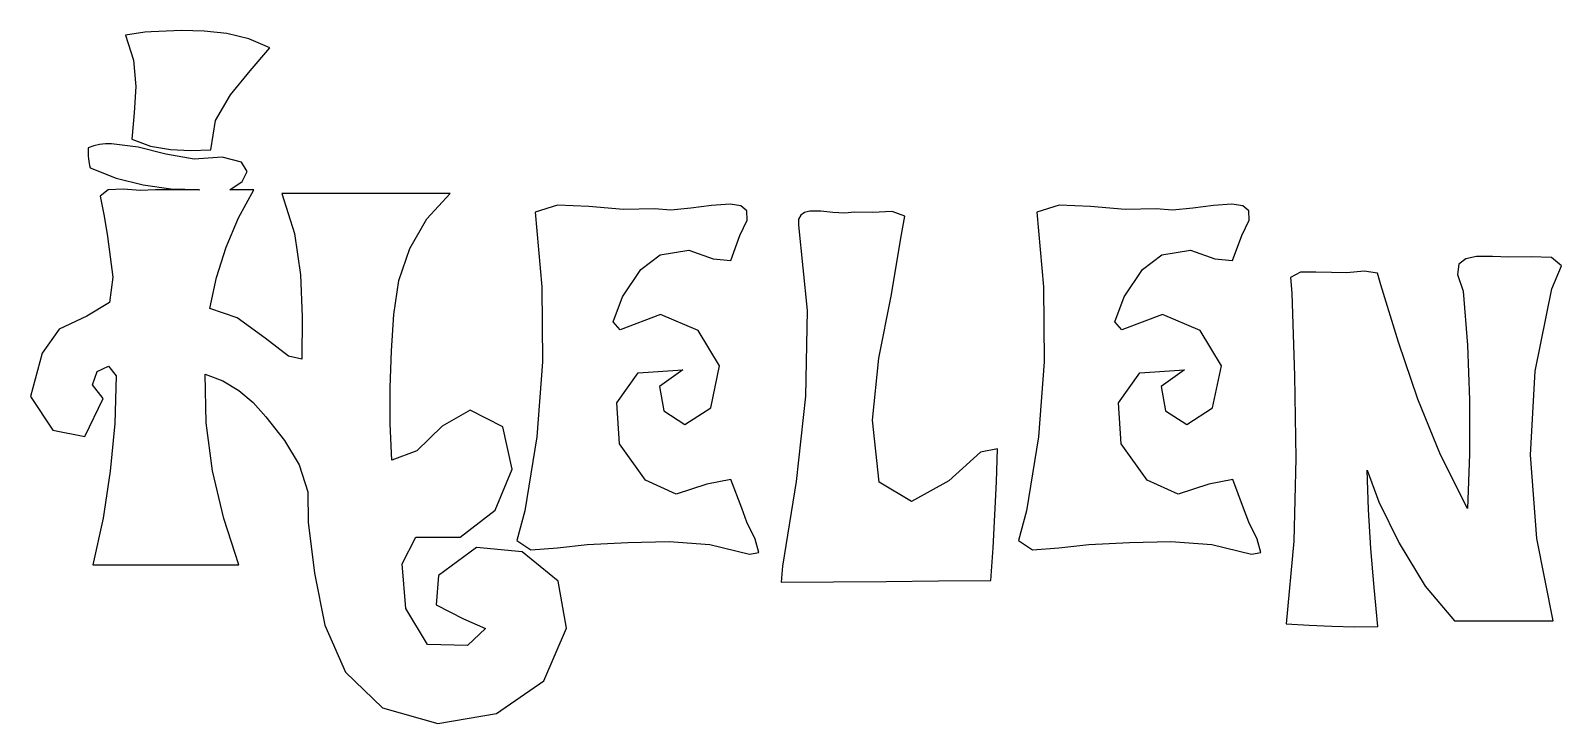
# Model space of a CAD drawing. Extents: x 3.7 to 53.4, y 0.6 to 23.1.
import ezdxf

# ---------------------------------------------------------------- set-up
doc = ezdxf.new("R2010")
doc.units = 0
doc.layers.add('Layer_1', color=7, linetype='CONTINUOUS')

msp = doc.modelspace()

# ---------------------------------------------------------------- linework, layer by layer
at = {"layer": 'Layer_1', "color": 7}
for points in [[(8.590139, 23.076875), (8.343691, 23.071626), (8.099032, 23.063074), (7.855186, 23.052604), (7.611181, 23.041625), (7.400749, 23.023535), (7.191372, 22.992493), (6.982437, 22.957354), (6.773333, 22.926944), (7.035901, 22.111842), (7.102412, 21.262855), (7.055095, 20.401451), (6.976181, 19.549097), (7.588365, 19.32545), (8.232493, 19.211946), (8.89008, 19.181029), (9.542639, 19.20513), (9.70256, 20.150454), (10.183053, 20.992083), (10.823999, 21.767059), (11.465278, 22.512422), (10.779385, 22.809086), (10.065017, 22.983101), (9.331995, 23.062888), (8.590139, 23.076875)], [(6.314722, 19.399167), (6.120591, 19.393296), (5.929626, 19.370719), (5.74159, 19.329297), (5.55625, 19.266869), (5.558451, 19.176471), (5.560653, 19.086072), (5.562854, 18.995671), (5.565055, 18.905272), (5.578283, 18.832512), (5.591511, 18.759753), (5.604739, 18.68699), (5.617966, 18.61423), (6.465272, 18.282684), (7.344673, 18.059734), (8.24487, 17.937645), (9.154564, 17.908675), (9.161086, 17.906135), (9.167777, 17.904159), (9.174477, 17.902184), (9.181025, 17.899644), (8.823837, 17.899644), (8.46665, 17.899644), (8.109462, 17.899644), (7.752275, 17.899644), (7.260853, 17.880707), (6.695732, 17.923286), (6.206886, 17.903332), (5.944289, 17.696799), (6.083143, 17.043082), (6.186911, 16.382739), (6.272996, 15.720171), (6.358803, 15.059786), (6.25678, 14.236233), (5.512399, 13.796192), (4.617957, 13.370601), (4.065747, 12.590341), (3.687273, 11.181826), (4.404621, 10.090417), (5.446421, 9.880782), (6.041303, 11.11748), (5.697887, 11.56404), (5.855796, 11.995755), (6.214497, 12.173527), (6.473455, 11.858313), (6.420235, 10.305018), (6.275778, 8.760049), (6.040541, 7.227442), (5.714983, 5.711174), (6.898993, 5.711174), (8.083004, 5.711174), (9.267014, 5.711174), (10.451025, 5.711174), (9.9631, 7.221402), (9.600759, 8.761573), (9.390149, 10.326552), (9.357414, 11.911258), (9.937263, 11.688161), (10.457561, 11.376362), (10.921674, 10.98365), (11.332969, 10.517758), (11.93559, 9.753302), (12.418736, 8.955799), (12.702957, 8.083788), (12.708802, 7.095813), (12.914812, 5.434004), (13.254384, 3.746569), (13.925297, 2.225617), (15.125329, 1.063313), (16.927006, 0.555962), (18.829186, 0.874902), (20.374334, 1.934082), (21.104913, 3.647424), (20.833529, 5.173936), (19.669928, 6.13321), (18.183124, 6.27734), (16.942135, 5.358397), (16.87508, 4.405897), (17.75955, 3.959111), (18.471234, 3.645336), (17.885816, 3.091814), (16.590163, 3.123846), (15.885073, 4.295886), (15.761431, 5.745606), (16.210121, 6.610758), (17.655001, 6.61358), (18.791407, 7.48734), (19.344931, 8.820586), (19.041163, 10.201048), (17.973643, 10.743056), (17.066656, 10.219364), (16.245135, 9.413112), (15.43401, 9.107437), (15.372563, 10.289412), (15.372298, 11.476777), (15.418324, 12.663465), (15.495746, 13.843492), (15.659136, 14.948237), (16.016126, 15.996724), (16.569333, 16.954165), (17.321371, 17.785784), (15.954357, 17.785784), (14.587343, 17.785784), (13.220329, 17.785784), (11.853316, 17.785784), (12.267236, 16.484988), (12.458588, 15.138472), (12.510464, 13.76845), (12.505954, 12.397104), (12.07345, 12.497744), (11.312475, 13.081267), (10.400791, 13.735034), (9.516163, 14.046326), (9.733764, 15.052515), (10.045569, 16.036918), (10.449859, 16.989553), (10.944913, 17.900437), (10.750885, 17.900437), (10.556857, 17.900437), (10.362829, 17.900437), (10.168802, 17.900437), (10.566635, 18.167721), (10.727277, 18.499465), (10.544739, 18.798482), (9.913038, 18.96759), (9.001183, 18.897946), (8.085912, 19.059202), (7.184621, 19.282688), (6.314722, 19.399167)], [(26.423056, 17.432431), (25.824987, 17.391429), (25.152835, 17.301516), (24.502842, 17.239577), (23.97125, 17.2825), (22.956827, 17.26012), (21.834919, 17.362518), (20.811037, 17.39844), (20.090694, 17.176653), (20.308457, 14.747255), (20.328472, 12.307049), (20.145814, 9.874068), (19.755556, 7.466458), (19.488682, 6.499847), (19.943818, 6.199309), (20.809736, 6.258942), (21.775209, 6.372847), (23.104321, 6.43107), (24.443271, 6.464541), (25.768901, 6.372819), (27.058056, 6.055347), (27.36251, 6.114416), (27.244676, 6.539415), (26.969591, 7.097199), (26.802292, 7.554625), (26.453668, 8.488978), (25.67417, 8.330228), (24.676007, 8.010752), (23.671389, 8.463041), (22.825803, 9.64146), (22.745629, 10.97877), (23.432605, 11.955626), (24.888473, 12.052569), (24.12704, 11.510562), (24.273311, 10.713256), (24.954263, 10.276912), (25.796876, 10.817847), (26.082845, 12.178469), (25.393034, 13.326633), (24.168721, 13.853204), (22.851181, 13.349014), (22.624948, 13.614387), (22.931143, 14.426143), (23.523677, 15.307864), (24.156459, 15.78318), (25.087186, 15.934703), (25.873243, 15.661201), (26.446932, 15.607438), (26.740556, 16.41818), (26.978722, 16.91054), (26.97474, 17.219728), (26.774291, 17.381704), (26.423056, 17.432431)], [(42.739028, 17.432431), (42.139579, 17.391429), (41.464397, 17.301516), (40.811371, 17.239577), (40.278403, 17.2825), (39.26398, 17.26012), (38.142071, 17.362518), (37.118188, 17.39844), (36.397847, 17.176653), (36.61561, 14.747255), (36.635619, 12.307049), (36.452962, 9.874068), (36.062706, 7.466458), (35.795831, 6.499847), (36.250967, 6.199309), (37.116885, 6.258942), (38.082358, 6.372847), (39.41285, 6.43107), (40.754831, 6.464541), (42.08349, 6.372819), (43.374025, 6.055347), (43.678481, 6.114416), (43.560644, 6.539415), (43.28556, 7.097199), (43.118261, 7.554625), (42.769638, 8.488978), (41.99014, 8.330228), (40.991976, 8.010752), (39.987358, 8.463041), (39.140395, 9.64146), (39.057188, 10.97877), (39.741134, 11.955626), (41.195622, 12.052569), (40.435567, 11.510562), (40.584871, 10.713256), (41.268853, 10.276912), (42.112844, 10.817847), (42.397437, 12.178469), (41.704593, 13.326633), (40.477248, 13.853204), (39.158331, 13.349014), (38.932096, 13.614387), (39.238293, 14.426143), (39.830827, 15.307864), (40.463608, 15.78318), (41.395715, 15.934703), (42.184803, 15.661201), (42.761524, 15.607438), (43.056525, 16.41818), (43.294689, 16.91054), (43.29071, 17.219728), (43.090262, 17.381704), (42.739028, 17.432431)], [(29.015972, 17.203125), (28.845792, 17.163938), (28.722038, 17.082345), (28.654852, 16.948693), (28.654288, 16.753333), (28.934438, 13.976775), (28.875609, 11.19491), (28.573826, 8.42075), (28.125121, 5.667306), (28.116301, 5.537201), (28.107482, 5.407125), (28.098663, 5.277049), (28.089843, 5.146944), (29.791996, 5.160209), (31.494149, 5.173473), (33.196301, 5.186738), (34.898454, 5.200002), (34.972419, 6.267875), (35.033732, 7.336312), (35.082528, 8.405962), (35.11894, 9.477447), (34.571048, 9.372968), (33.53413, 8.445388), (32.328296, 7.764838), (31.273663, 8.401446), (31.050151, 10.415638), (31.263294, 12.432031), (31.662418, 14.446167), (31.996857, 16.453613), (32.103492, 17.040929), (31.697035, 17.200689), (31.059047, 17.167712), (30.471093, 17.176799), (30.151942, 17.142921), (29.767476, 17.168011), (29.371016, 17.204113), (29.015972, 17.203125)], [(50.694167, 15.730278), (50.341211, 15.661706), (50.115538, 15.481657), (50.068934, 15.145897), (50.253194, 14.610194), (50.396002, 12.849974), (50.463597, 11.079114), (50.461339, 9.305517), (50.394376, 7.537028), (49.516625, 9.281246), (48.785066, 11.091532), (48.15481, 12.943587), (47.580973, 14.813056), (47.473136, 15.187607), (47.037165, 15.253212), (46.471812, 15.200163), (45.975834, 15.218761), (45.469127, 15.229345), (44.967646, 15.226494), (44.648349, 15.050007), (44.688196, 14.539644), (44.771033, 11.857715), (44.819508, 9.165936), (44.756025, 6.475483), (44.502987, 3.797589), (45.247233, 3.752434), (45.991058, 3.71662), (46.73609, 3.697146), (47.483959, 3.700815), (47.363747, 4.96994), (47.257002, 6.239573), (47.175539, 7.512029), (47.131182, 8.789621), (47.5195, 7.763122), (48.178748, 6.410346), (49.024179, 5.021305), (49.971043, 3.886009), (50.773612, 3.886009), (51.576182, 3.886009), (52.378751, 3.886009), (53.181321, 3.886009), (52.65291, 6.562746), (52.444896, 9.285457), (52.59407, 12.00718), (53.137223, 14.681009), (53.449206, 15.4269), (53.128404, 15.703577), (52.463644, 15.726945), (51.743751, 15.71289), (51.481569, 15.718252), (51.211576, 15.729541), (50.945291, 15.736907), (50.694167, 15.730278)]]:
    msp.add_lwpolyline(points, dxfattribs=at)

doc.saveas('drawing.dxf')
